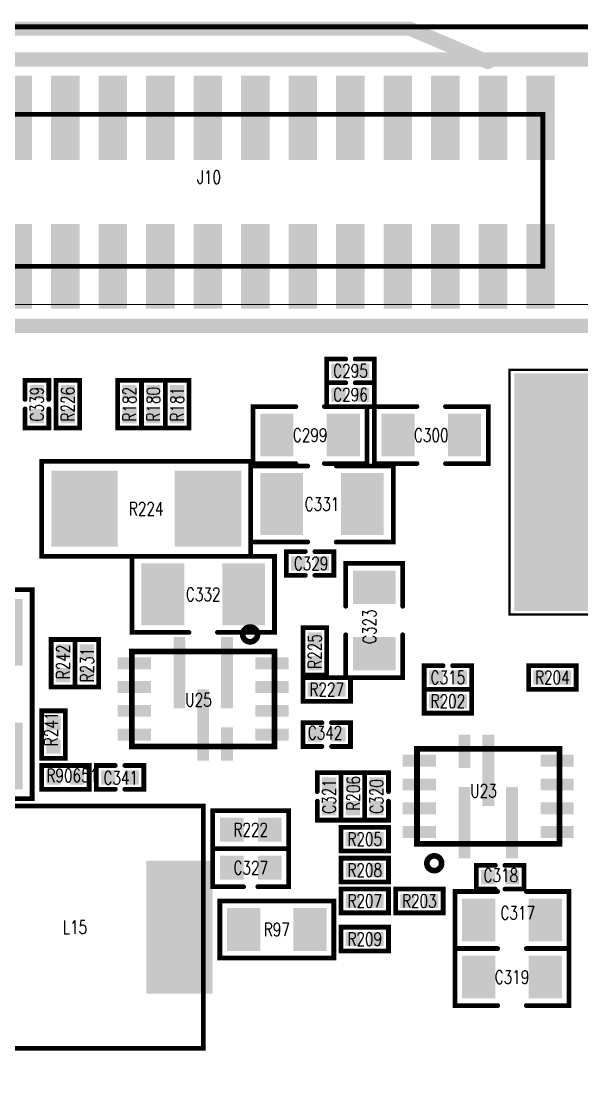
# Model space of a CAD drawing. Extents: x -54.9 to 3.9, y -25.5 to 62.3.
# Drawn here: x -28.43 to -16.64, y 38.97 to 61.6 of the extents above; entities that cross this region are included whole.
import ezdxf
from ezdxf.enums import TextEntityAlignment as Align

# ---------------------------------------------------------------- set-up
doc = ezdxf.new("R2010")
doc.units = 0
doc.linetypes.add('KEEPOUT_00001000$0', pattern=[2, 1, 1])
for name, color, linetype in [('BOARD_OUTLINE_00', 255, 'CONTINUOUS'), ('DRIL_NPLTE_THRU_01', 3, 'CONTINUOUS'), ('DRIL_NPLTE_THRU_02', 176, 'CONTINUOUS'), ('DRIL_NPLTE_THRU_03', 222, 'CONTINUOUS'), ('DRIL_NPLTE_THRU_04', 34, 'CONTINUOUS'), ('DRIL_NPLTE_THRU_05', 171, 'CONTINUOUS'), ('DRIL_NPLTE_THRU_06', 186, 'CONTINUOUS'), ('DRIL_NPLTE_THRU_07', 6, 'CONTINUOUS'), ('DRIL_NPLTE_THRU_08', 2, 'CONTINUOUS'), ('DRIL_PLTE_THRU_01', 3, 'CONTINUOUS'), ('DRIL_PLTE_THRU_02', 176, 'CONTINUOUS'), ('DRIL_PLTE_THRU_03', 222, 'CONTINUOUS'), ('DRIL_PLTE_THRU_04', 34, 'CONTINUOUS'), ('DRIL_PLTE_THRU_05', 171, 'CONTINUOUS'), ('DRIL_PLTE_THRU_06', 186, 'CONTINUOUS'), ('DRIL_PLTE_THRU_07', 6, 'CONTINUOUS'), ('DRIL_PLTE_THRU_08', 2, 'CONTINUOUS'), ('KEEPOUT_01', 4, 'CONTINUOUS'), ('PADS_BOT', 56, 'CONTINUOUS'), ('PADS_INNER', 96, 'CONTINUOUS'), ('PADS_TOP', 96, 'CONTINUOUS'), ('PADS_XR_123', 3, 'CONTINUOUS'), ('PART_NAME_126', 6, 'CONTINUOUS'), ('PART_TOP_2DLINE_00', 254, 'CONTINUOUS'), ('PART_TOP_2DLINE_126', 254, 'CONTINUOUS')]:
    doc.layers.add(name, color=color, linetype=linetype)
doc.styles.add('W0$04', font='simplex', dxfattribs={"width": 0.75})

# ---------------------------------------------------------------- blocks, each defined once
blk = doc.blocks.new('BOARD_1')
at = {"layer": 'BOARD_OUTLINE_00', "const_width": 0.1}
blk.add_lwpolyline([(2.96515, 77.63739, 0.41421356), (-0.03411, 74.63813), (-0.03411, -4.3651, 0.41421356), (2.96515, -7.36436), (52.96851, -7.36436, 0.41421356), (55.96777, -4.3651), (55.96777, 74.63813, 0.41421356), (52.96851, 77.63739)], format="xyb", close=True, dxfattribs=at)
blk = doc.blocks.new('SMOOTH_0$0508')
at = {"const_width": 0.0254}
blk.add_lwpolyline([(-0.0127, 0, 1), (0.0127, 0, 1)], format="xyb", close=True, dxfattribs=at)
blk = doc.blocks.new('PART_BODY_TOP_170')
at = {"layer": 'KEEPOUT_01', "linetype": 'KEEPOUT_00001000$0'}
blk.add_lwpolyline([(-0.75, 2.51), (0.75, 2.51), (0.75, -2.5), (-0.75, -2.5)], close=True, dxfattribs=at)
at = {"layer": 'PART_TOP_2DLINE_126', "const_width": 0.0508}
blk.add_lwpolyline([(-2.75207, 2.572), (2.74793, 2.572), (2.74793, -2.573), (-2.75207, -2.573)], close=True, dxfattribs=at)
at = {"layer": 'PART_TOP_2DLINE_126'}
for p in [(-2.75207, 2.572), (2.74793, 2.572), (-2.75207, -2.573), (2.74793, -2.573)]:
    blk.add_blockref('SMOOTH_0$0508', p, dxfattribs=at)
blk = doc.blocks.new('DRIL_HOLE_0')
blk.add_lwpolyline([(0, 0, 1), (0, 0, 1)], format="xyb", close=True)
blk = doc.blocks.new('PAD_1')
blk.add_lwpolyline([(0, 0, 1), (0, 0, 1)], format="xyb", close=True)
blk = doc.blocks.new('PAD_16')
at = {"const_width": 1.9}
blk.add_lwpolyline([(-2.5, 0), (2.5, 0)], dxfattribs=at)
blk = doc.blocks.new('STK_TOP_427')
at = {"layer": 'DRIL_PLTE_THRU_01'}
blk.add_blockref('DRIL_HOLE_0', (0, 0), dxfattribs=at)
at = {"layer": 'DRIL_PLTE_THRU_02'}
blk.add_blockref('DRIL_HOLE_0', (0, 0), dxfattribs=at)
at = {"layer": 'DRIL_PLTE_THRU_03'}
blk.add_blockref('DRIL_HOLE_0', (0, 0), dxfattribs=at)
at = {"layer": 'DRIL_PLTE_THRU_04'}
blk.add_blockref('DRIL_HOLE_0', (0, 0), dxfattribs=at)
at = {"layer": 'DRIL_PLTE_THRU_05'}
blk.add_blockref('DRIL_HOLE_0', (0, 0), dxfattribs=at)
at = {"layer": 'DRIL_PLTE_THRU_06'}
blk.add_blockref('DRIL_HOLE_0', (0, 0), dxfattribs=at)
at = {"layer": 'DRIL_PLTE_THRU_07'}
blk.add_blockref('DRIL_HOLE_0', (0, 0), dxfattribs=at)
at = {"layer": 'DRIL_PLTE_THRU_08'}
blk.add_blockref('DRIL_HOLE_0', (0, 0), dxfattribs=at)
at = {"layer": 'PADS_BOT'}
blk.add_blockref('PAD_1', (0, 0), dxfattribs=at)
at = {"layer": 'PADS_INNER'}
blk.add_blockref('PAD_1', (0, 0), dxfattribs=at)
at = {"layer": 'PADS_TOP', "rotation": 90}
blk.add_blockref('PAD_16', (0, 0), dxfattribs=at)
blk = doc.blocks.new('SYM_TOP_15')
for name, p in [('STK_TOP_427', (-1.7, 0)), ('STK_TOP_427', (1.7, 0)), ('PART_BODY_TOP_170', (0, 0))]:
    blk.add_blockref(name, p)
blk = doc.blocks.new('PART_TOP_23')
blk.add_blockref('SYM_TOP_15', (0, 0))
at = {"layer": 'PART_NAME_126', "style": 'W0$04', "width": 0.75}
blk.add_text('L14', height=0.28, dxfattribs=at).set_placement((-0.00207, -0.0005), align=Align.MIDDLE_CENTER)
blk = doc.blocks.new('SMOOTH_0$1')
at = {"const_width": 0.05}
blk.add_lwpolyline([(-0.025, 0, 1), (0.025, 0, 1)], format="xyb", close=True, dxfattribs=at)
blk = doc.blocks.new('PART_BODY_TOP_163')
at = {"layer": 'PART_TOP_2DLINE_126', "const_width": 0.1}
for points in [[(-0.3, 0.6), (-1.2, 0.6), (-1.2, -0.6), (-0.3, -0.6)], [(0.3, -0.6), (1.2, -0.6), (1.2, 0.6), (0.3, 0.6)]]:
    blk.add_lwpolyline(points, dxfattribs=at)
at = {"layer": 'PART_TOP_2DLINE_126'}
for p in [(-1.2, 0.6), (-0.3, 0.6), (0.3, 0.6), (1.2, 0.6), (-1.2, -0.6), (-0.3, -0.6), (0.3, -0.6), (1.2, -0.6)]:
    blk.add_blockref('SMOOTH_0$1', p, dxfattribs=at)
blk = doc.blocks.new('PAD_15')
at = {"const_width": 0.7}
blk.add_lwpolyline([(-0.45, 0), (0.45, 0)], dxfattribs=at)
blk = doc.blocks.new('STK_TOP_406')
at = {"layer": 'DRIL_PLTE_THRU_01'}
blk.add_blockref('DRIL_HOLE_0', (0, 0), dxfattribs=at)
at = {"layer": 'DRIL_PLTE_THRU_02'}
blk.add_blockref('DRIL_HOLE_0', (0, 0), dxfattribs=at)
at = {"layer": 'DRIL_PLTE_THRU_03'}
blk.add_blockref('DRIL_HOLE_0', (0, 0), dxfattribs=at)
at = {"layer": 'DRIL_PLTE_THRU_04'}
blk.add_blockref('DRIL_HOLE_0', (0, 0), dxfattribs=at)
at = {"layer": 'DRIL_PLTE_THRU_05'}
blk.add_blockref('DRIL_HOLE_0', (0, 0), dxfattribs=at)
at = {"layer": 'DRIL_PLTE_THRU_06'}
blk.add_blockref('DRIL_HOLE_0', (0, 0), dxfattribs=at)
at = {"layer": 'DRIL_PLTE_THRU_07'}
blk.add_blockref('DRIL_HOLE_0', (0, 0), dxfattribs=at)
at = {"layer": 'DRIL_PLTE_THRU_08'}
blk.add_blockref('DRIL_HOLE_0', (0, 0), dxfattribs=at)
at = {"layer": 'PADS_BOT'}
blk.add_blockref('PAD_1', (0, 0), dxfattribs=at)
at = {"layer": 'PADS_INNER'}
blk.add_blockref('PAD_1', (0, 0), dxfattribs=at)
at = {"layer": 'PADS_TOP', "rotation": 90}
blk.add_blockref('PAD_15', (0, 0), dxfattribs=at)
blk = doc.blocks.new('SYM_TOP_12')
for name, p in [('STK_TOP_406', (-0.7, 0)), ('STK_TOP_406', (0.7, 0)), ('PART_BODY_TOP_163', (0, 0))]:
    blk.add_blockref(name, p)
blk = doc.blocks.new('PART_TOP_39')
blk.add_blockref('SYM_TOP_12', (0, 0))
at = {"layer": 'PART_NAME_126', "style": 'W0$04', "width": 0.75}
blk.add_text('C299', height=0.28, rotation=180, dxfattribs=at).set_placement((0, 0), align=Align.MIDDLE_CENTER)
blk = doc.blocks.new('PART_BODY_TOP_166')
at = {"layer": 'PART_TOP_2DLINE_126', "const_width": 0.1}
blk.add_lwpolyline([(-0.5, 0.25), (0.5, 0.25), (0.5, -0.25), (-0.5, -0.25)], close=True, dxfattribs=at)
at = {"layer": 'PART_TOP_2DLINE_126'}
for p in [(-0.5, 0.25), (0.5, 0.25), (-0.5, -0.25), (0.5, -0.25)]:
    blk.add_blockref('SMOOTH_0$1', p, dxfattribs=at)
blk = doc.blocks.new('PAD_13')
at = {"const_width": 0.3}
blk.add_lwpolyline([(-0.15, 0), (0.15, 0)], dxfattribs=at)
blk = doc.blocks.new('STK_TOP_408')
at = {"layer": 'DRIL_NPLTE_THRU_01'}
blk.add_blockref('DRIL_HOLE_0', (0, 0), dxfattribs=at)
at = {"layer": 'DRIL_NPLTE_THRU_02'}
blk.add_blockref('DRIL_HOLE_0', (0, 0), dxfattribs=at)
at = {"layer": 'DRIL_NPLTE_THRU_03'}
blk.add_blockref('DRIL_HOLE_0', (0, 0), dxfattribs=at)
at = {"layer": 'DRIL_NPLTE_THRU_04'}
blk.add_blockref('DRIL_HOLE_0', (0, 0), dxfattribs=at)
at = {"layer": 'DRIL_NPLTE_THRU_05'}
blk.add_blockref('DRIL_HOLE_0', (0, 0), dxfattribs=at)
at = {"layer": 'DRIL_NPLTE_THRU_06'}
blk.add_blockref('DRIL_HOLE_0', (0, 0), dxfattribs=at)
at = {"layer": 'DRIL_NPLTE_THRU_07'}
blk.add_blockref('DRIL_HOLE_0', (0, 0), dxfattribs=at)
at = {"layer": 'DRIL_NPLTE_THRU_08'}
blk.add_blockref('DRIL_HOLE_0', (0, 0), dxfattribs=at)
at = {"layer": 'PADS_BOT'}
blk.add_blockref('PAD_1', (0, 0), dxfattribs=at)
at = {"layer": 'PADS_INNER'}
blk.add_blockref('PAD_1', (0, 0), dxfattribs=at)
at = {"layer": 'PADS_TOP'}
blk.add_blockref('PAD_13', (0, 0), dxfattribs=at)
blk = doc.blocks.new('SYM_TOP_5')
for name, p in [('PART_BODY_TOP_166', (0, 0)), ('STK_TOP_408', (-0.25, 0)), ('STK_TOP_408', (0.25, 0))]:
    blk.add_blockref(name, p)
blk = doc.blocks.new('PART_TOP_45')
blk.add_blockref('SYM_TOP_5', (0, 0))
at = {"layer": 'PART_NAME_126', "style": 'W0$04', "width": 0.75}
blk.add_text('R207', height=0.28, rotation=180, dxfattribs=at).set_placement((0, 0), align=Align.MIDDLE_CENTER)
blk = doc.blocks.new('PART_TOP_50')
blk.add_blockref('SYM_TOP_12', (0, 0))
at = {"layer": 'PART_NAME_126', "style": 'W0$04', "width": 0.75}
blk.add_text('C300', height=0.28, dxfattribs=at).set_placement((0, 0), align=Align.MIDDLE_CENTER)
blk = doc.blocks.new('PART_BODY_TOP_172')
at = {"layer": 'PART_TOP_2DLINE_126', "const_width": 0.1}
blk.add_lwpolyline([(-1.2, 0.6), (1.2, 0.6), (1.2, -0.6), (-1.2, -0.6)], close=True, dxfattribs=at)
at = {"layer": 'PART_TOP_2DLINE_126'}
for p in [(-1.2, 0.6), (1.2, 0.6), (-1.2, -0.6), (1.2, -0.6)]:
    blk.add_blockref('SMOOTH_0$1', p, dxfattribs=at)
blk = doc.blocks.new('SYM_TOP_25')
for name, p in [('STK_TOP_406', (-0.7, 0)), ('STK_TOP_406', (0.7, 0)), ('PART_BODY_TOP_172', (0, 0))]:
    blk.add_blockref(name, p)
blk = doc.blocks.new('PART_TOP_117')
blk.add_blockref('SYM_TOP_25', (0, 0))
at = {"layer": 'PART_NAME_126', "style": 'W0$04', "width": 0.75}
blk.add_text('R97', height=0.28, dxfattribs=at).set_placement((0, 0), align=Align.MIDDLE_CENTER)
blk = doc.blocks.new('SMOOTH_0$119888')
at = {"const_width": 0.059944}
blk.add_lwpolyline([(-0.029972, 0, 1), (0.029972, 0, 1)], format="xyb", close=True, dxfattribs=at)
blk = doc.blocks.new('PART_BODY_TOP_107')
at = {"layer": 'PART_TOP_2DLINE_00', "const_width": 0.12}
blk.add_lwpolyline([(1, 1.5), (-1, 1.5), (-1, -1.5), (1, -1.5)], close=True, dxfattribs=at)
blk.add_lwpolyline([(-1.251, 1.137, 1), (-1.562, 1.137, 1)], format="xyb", close=True, dxfattribs=at)
at = {"layer": 'PART_TOP_2DLINE_00'}
for p in [(-1, 1.5), (1, 1.5), (-1, -1.5), (1, -1.5)]:
    blk.add_blockref('SMOOTH_0$119888', p, dxfattribs=at)
blk = doc.blocks.new('PAD_22')
at = {"const_width": 0.250012}
blk.add_lwpolyline([(-0.749998, 0), (0.749998, 0)], dxfattribs=at)
blk = doc.blocks.new('STK_TOP_329')
at = {"layer": 'DRIL_PLTE_THRU_01'}
blk.add_blockref('DRIL_HOLE_0', (0, 0), dxfattribs=at)
at = {"layer": 'DRIL_PLTE_THRU_02'}
blk.add_blockref('DRIL_HOLE_0', (0, 0), dxfattribs=at)
at = {"layer": 'DRIL_PLTE_THRU_03'}
blk.add_blockref('DRIL_HOLE_0', (0, 0), dxfattribs=at)
at = {"layer": 'DRIL_PLTE_THRU_04'}
blk.add_blockref('DRIL_HOLE_0', (0, 0), dxfattribs=at)
at = {"layer": 'DRIL_PLTE_THRU_05'}
blk.add_blockref('DRIL_HOLE_0', (0, 0), dxfattribs=at)
at = {"layer": 'DRIL_PLTE_THRU_06'}
blk.add_blockref('DRIL_HOLE_0', (0, 0), dxfattribs=at)
at = {"layer": 'DRIL_PLTE_THRU_07'}
blk.add_blockref('DRIL_HOLE_0', (0, 0), dxfattribs=at)
at = {"layer": 'DRIL_PLTE_THRU_08'}
blk.add_blockref('DRIL_HOLE_0', (0, 0), dxfattribs=at)
at = {"layer": 'PADS_BOT'}
blk.add_blockref('PAD_1', (0, 0), dxfattribs=at)
at = {"layer": 'PADS_INNER'}
blk.add_blockref('PAD_1', (0, 0), dxfattribs=at)
at = {"layer": 'PADS_TOP'}
blk.add_blockref('PAD_22', (0, 0), dxfattribs=at)
blk = doc.blocks.new('PAD_23')
at = {"const_width": 0.25}
blk.add_lwpolyline([(-0.35, 0), (0.35, 0)], dxfattribs=at)
blk = doc.blocks.new('STK_TOP_328')
at = {"layer": 'DRIL_PLTE_THRU_01'}
blk.add_blockref('DRIL_HOLE_0', (0, 0), dxfattribs=at)
at = {"layer": 'DRIL_PLTE_THRU_02'}
blk.add_blockref('DRIL_HOLE_0', (0, 0), dxfattribs=at)
at = {"layer": 'DRIL_PLTE_THRU_03'}
blk.add_blockref('DRIL_HOLE_0', (0, 0), dxfattribs=at)
at = {"layer": 'DRIL_PLTE_THRU_04'}
blk.add_blockref('DRIL_HOLE_0', (0, 0), dxfattribs=at)
at = {"layer": 'DRIL_PLTE_THRU_05'}
blk.add_blockref('DRIL_HOLE_0', (0, 0), dxfattribs=at)
at = {"layer": 'DRIL_PLTE_THRU_06'}
blk.add_blockref('DRIL_HOLE_0', (0, 0), dxfattribs=at)
at = {"layer": 'DRIL_PLTE_THRU_07'}
blk.add_blockref('DRIL_HOLE_0', (0, 0), dxfattribs=at)
at = {"layer": 'DRIL_PLTE_THRU_08'}
blk.add_blockref('DRIL_HOLE_0', (0, 0), dxfattribs=at)
at = {"layer": 'PADS_BOT'}
blk.add_blockref('PAD_1', (0, 0), dxfattribs=at)
at = {"layer": 'PADS_INNER'}
blk.add_blockref('PAD_1', (0, 0), dxfattribs=at)
at = {"layer": 'PADS_TOP', "rotation": 90}
blk.add_blockref('PAD_23', (0, 0), dxfattribs=at)
blk = doc.blocks.new('STK_TOP_330')
at = {"layer": 'DRIL_PLTE_THRU_01'}
blk.add_blockref('DRIL_HOLE_0', (0, 0), dxfattribs=at)
at = {"layer": 'DRIL_PLTE_THRU_02'}
blk.add_blockref('DRIL_HOLE_0', (0, 0), dxfattribs=at)
at = {"layer": 'DRIL_PLTE_THRU_03'}
blk.add_blockref('DRIL_HOLE_0', (0, 0), dxfattribs=at)
at = {"layer": 'DRIL_PLTE_THRU_04'}
blk.add_blockref('DRIL_HOLE_0', (0, 0), dxfattribs=at)
at = {"layer": 'DRIL_PLTE_THRU_05'}
blk.add_blockref('DRIL_HOLE_0', (0, 0), dxfattribs=at)
at = {"layer": 'DRIL_PLTE_THRU_06'}
blk.add_blockref('DRIL_HOLE_0', (0, 0), dxfattribs=at)
at = {"layer": 'DRIL_PLTE_THRU_07'}
blk.add_blockref('DRIL_HOLE_0', (0, 0), dxfattribs=at)
at = {"layer": 'DRIL_PLTE_THRU_08'}
blk.add_blockref('DRIL_HOLE_0', (0, 0), dxfattribs=at)
at = {"layer": 'PADS_BOT'}
blk.add_blockref('PAD_1', (0, 0), dxfattribs=at)
at = {"layer": 'PADS_INNER'}
blk.add_blockref('PAD_1', (0, 0), dxfattribs=at)
at = {"layer": 'PADS_TOP'}
blk.add_blockref('PAD_23', (0, 0), dxfattribs=at)
blk = doc.blocks.new('SYM_TOP_65')
for name, p in [('STK_TOP_328', (-0.75, 1.45)), ('STK_TOP_328', (-0.25, 1.45)), ('STK_TOP_328', (0.25, 1.45)), ('STK_TOP_328', (0.75, 1.45)), ('PART_BODY_TOP_107', (0, 0)), ('STK_TOP_329', (-0.55, 0.5)), ('STK_TOP_330', (0.95, 0.5)), ('STK_TOP_329', (0.55, 0)), ('STK_TOP_329', (-0.55, -0.5)), ('STK_TOP_328', (-0.75, -1.45)), ('STK_TOP_328', (-0.25, -1.45)), ('STK_TOP_328', (0.25, -1.45)), ('STK_TOP_328', (0.75, -1.45))]:
    blk.add_blockref(name, p)
blk = doc.blocks.new('PART_TOP_291')
blk.add_blockref('SYM_TOP_65', (0, 0))
at = {"layer": 'PART_NAME_126', "style": 'W0$04', "width": 0.75}
blk.add_text('U23', height=0.28, rotation=270, dxfattribs=at).set_placement((0.12, 0.1), align=Align.MIDDLE_CENTER)
blk = doc.blocks.new('PART_BODY_TOP_164')
at = {"layer": 'PART_TOP_2DLINE_126', "const_width": 0.1}
for points in [[(-0.1, 0.25), (-0.5, 0.25), (-0.5, -0.25), (-0.1, -0.25)], [(0.1, 0.25), (0.5, 0.25), (0.5, -0.25), (0.1, -0.25)]]:
    blk.add_lwpolyline(points, dxfattribs=at)
at = {"layer": 'PART_TOP_2DLINE_126'}
for p in [(-0.5, 0.25), (-0.1, 0.25), (0.1, 0.25), (0.5, 0.25), (-0.5, -0.25), (-0.1, -0.25), (0.1, -0.25), (0.5, -0.25)]:
    blk.add_blockref('SMOOTH_0$1', p, dxfattribs=at)
blk = doc.blocks.new('SYM_TOP_9')
for name, p in [('PART_BODY_TOP_164', (0, 0)), ('STK_TOP_408', (-0.25, 0)), ('STK_TOP_408', (0.25, 0))]:
    blk.add_blockref(name, p)
blk = doc.blocks.new('PART_TOP_331')
blk.add_blockref('SYM_TOP_9', (0, 0))
at = {"layer": 'PART_NAME_126', "style": 'W0$04', "width": 0.75}
blk.add_text('C315', height=0.28, dxfattribs=at).set_placement((0, 0), align=Align.MIDDLE_CENTER)
blk = doc.blocks.new('PART_TOP_334')
blk.add_blockref('SYM_TOP_9', (0, 0))
at = {"layer": 'PART_NAME_126', "style": 'W0$04', "width": 0.75}
blk.add_text('C320', height=0.28, rotation=180, dxfattribs=at).set_placement((0, 0), align=Align.MIDDLE_CENTER)
blk = doc.blocks.new('PART_TOP_343')
blk.add_blockref('SYM_TOP_9', (0, 0))
at = {"layer": 'PART_NAME_126', "style": 'W0$04', "width": 0.75}
blk.add_text('C296', height=0.28, rotation=180, dxfattribs=at).set_placement((0, 0), align=Align.MIDDLE_CENTER)
blk = doc.blocks.new('PART_TOP_344')
blk.add_blockref('SYM_TOP_9', (0, 0))
at = {"layer": 'PART_NAME_126', "style": 'W0$04', "width": 0.75}
blk.add_text('C295', height=0.28, rotation=180, dxfattribs=at).set_placement((0, 0), align=Align.MIDDLE_CENTER)
blk = doc.blocks.new('PART_TOP_355')
blk.add_blockref('SYM_TOP_9', (0, 0))
at = {"layer": 'PART_NAME_126', "style": 'W0$04', "width": 0.75}
blk.add_text('C339', height=0.28, rotation=180, dxfattribs=at).set_placement((0, 0), align=Align.MIDDLE_CENTER)
blk = doc.blocks.new('PART_TOP_356')
blk.add_blockref('SYM_TOP_9', (0, 0))
at = {"layer": 'PART_NAME_126', "style": 'W0$04', "width": 0.75}
blk.add_text('C329', height=0.28, dxfattribs=at).set_placement((0.02, 0), align=Align.MIDDLE_CENTER)
blk = doc.blocks.new('SMOOTH_0$3')
at = {"const_width": 0.15}
blk.add_lwpolyline([(-0.075, 0, 1), (0.075, 0, 1)], format="xyb", close=True, dxfattribs=at)
blk = doc.blocks.new('PART_BODY_TOP_174')
at = {"layer": 'PART_TOP_2DLINE_126'}
for points, const_width in [([(-3.55, 1.25), (17.5, 1.25), (17.5, -4.35), (-3.55, -4.35)], 0.3), ([(-0.05, 0), (14, 0), (14, -3.2), (-0.05, -3.2)], 0.1)]:
    blk.add_lwpolyline(points, close=True, dxfattribs=dict(at, const_width=const_width))
at = {"layer": 'PART_TOP_2DLINE_126', "const_width": 0.3}
blk.add_lwpolyline([(1.1, -4.3), (2.75, -5), (11.85, -5), (13.15, -4.45)], dxfattribs=at)
at = {"layer": 'PART_TOP_2DLINE_126'}
for name, p in [('SMOOTH_0$3', (-3.55, 1.25)), ('SMOOTH_0$3', (17.5, 1.25)), ('SMOOTH_0$1', (-0.05, 0)), ('SMOOTH_0$1', (14, 0)), ('SMOOTH_0$1', (-0.05, -3.2)), ('SMOOTH_0$1', (14, -3.2)), ('SMOOTH_0$3', (-3.55, -4.35)), ('SMOOTH_0$3', (1.1, -4.3)), ('SMOOTH_0$3', (13.15, -4.45)), ('SMOOTH_0$3', (17.5, -4.35)), ('SMOOTH_0$3', (2.75, -5)), ('SMOOTH_0$3', (11.85, -5))]:
    blk.add_blockref(name, p, dxfattribs=at)
blk = doc.blocks.new('PAD_29')
at = {"const_width": 0.6}
blk.add_lwpolyline([(-0.8875, 0), (0.8875, 0)], dxfattribs=at)
blk = doc.blocks.new('STK_TOP_433')
at = {"layer": 'DRIL_PLTE_THRU_01'}
blk.add_blockref('DRIL_HOLE_0', (0, 0), dxfattribs=at)
at = {"layer": 'DRIL_PLTE_THRU_02'}
blk.add_blockref('DRIL_HOLE_0', (0, 0), dxfattribs=at)
at = {"layer": 'DRIL_PLTE_THRU_03'}
blk.add_blockref('DRIL_HOLE_0', (0, 0), dxfattribs=at)
at = {"layer": 'DRIL_PLTE_THRU_04'}
blk.add_blockref('DRIL_HOLE_0', (0, 0), dxfattribs=at)
at = {"layer": 'DRIL_PLTE_THRU_05'}
blk.add_blockref('DRIL_HOLE_0', (0, 0), dxfattribs=at)
at = {"layer": 'DRIL_PLTE_THRU_06'}
blk.add_blockref('DRIL_HOLE_0', (0, 0), dxfattribs=at)
at = {"layer": 'DRIL_PLTE_THRU_07'}
blk.add_blockref('DRIL_HOLE_0', (0, 0), dxfattribs=at)
at = {"layer": 'DRIL_PLTE_THRU_08'}
blk.add_blockref('DRIL_HOLE_0', (0, 0), dxfattribs=at)
at = {"layer": 'PADS_BOT'}
blk.add_blockref('PAD_1', (0, 0), dxfattribs=at)
at = {"layer": 'PADS_INNER'}
blk.add_blockref('PAD_1', (0, 0), dxfattribs=at)
at = {"layer": 'PADS_TOP', "rotation": 90}
blk.add_blockref('PAD_29', (0, 0), dxfattribs=at)
blk = doc.blocks.new('SYM_TOP_39')
for name, p in [('PART_BODY_TOP_174', (0, 0)), ('STK_TOP_433', (0, 0)), ('STK_TOP_433', (1, 0)), ('STK_TOP_433', (2, 0)), ('STK_TOP_433', (3, 0)), ('STK_TOP_433', (4, 0)), ('STK_TOP_433', (5, 0)), ('STK_TOP_433', (6, 0)), ('STK_TOP_433', (7, 0)), ('STK_TOP_433', (8, 0)), ('STK_TOP_433', (9, 0)), ('STK_TOP_433', (10, 0)), ('STK_TOP_433', (11, 0)), ('STK_TOP_433', (12, 0)), ('STK_TOP_433', (13, 0)), ('STK_TOP_433', (14, 0)), ('STK_TOP_433', (0, -3.125)), ('STK_TOP_433', (1, -3.125)), ('STK_TOP_433', (2, -3.125)), ('STK_TOP_433', (3, -3.125)), ('STK_TOP_433', (4, -3.125)), ('STK_TOP_433', (5, -3.125)), ('STK_TOP_433', (6, -3.125)), ('STK_TOP_433', (7, -3.125)), ('STK_TOP_433', (8, -3.125)), ('STK_TOP_433', (9, -3.125)), ('STK_TOP_433', (10, -3.125)), ('STK_TOP_433', (11, -3.125)), ('STK_TOP_433', (12, -3.125)), ('STK_TOP_433', (13, -3.125)), ('STK_TOP_433', (14, -3.125))]:
    blk.add_blockref(name, p)
blk = doc.blocks.new('PART_TOP_415')
blk.add_blockref('SYM_TOP_39', (0, 0))
at = {"layer": 'PART_NAME_126', "style": 'W0$04', "width": 0.75}
blk.add_text('J10', height=0.28, rotation=180, dxfattribs=at).set_placement((6.975, -1.875), align=Align.MIDDLE_CENTER)
blk = doc.blocks.new('PART_BODY_TOP_173')
at = {"layer": 'PART_TOP_2DLINE_126', "const_width": 0.1}
blk.add_lwpolyline([(-2.7, 2.55), (2.7, 2.55), (2.7, -2.55), (-2.7, -2.55)], close=True, dxfattribs=at)
at = {"layer": 'PART_TOP_2DLINE_126'}
for p in [(-2.7, 2.55), (2.7, 2.55), (-2.7, -2.55), (2.7, -2.55)]:
    blk.add_blockref('SMOOTH_0$1', p, dxfattribs=at)
blk = doc.blocks.new('PAD_33')
at = {"const_width": 1.4}
blk.add_lwpolyline([(-1.4, 0), (1.4, 0)], dxfattribs=at)
blk = doc.blocks.new('STK_TOP_431')
at = {"layer": 'DRIL_PLTE_THRU_01'}
blk.add_blockref('DRIL_HOLE_0', (0, 0), dxfattribs=at)
at = {"layer": 'DRIL_PLTE_THRU_02'}
blk.add_blockref('DRIL_HOLE_0', (0, 0), dxfattribs=at)
at = {"layer": 'DRIL_PLTE_THRU_03'}
blk.add_blockref('DRIL_HOLE_0', (0, 0), dxfattribs=at)
at = {"layer": 'DRIL_PLTE_THRU_04'}
blk.add_blockref('DRIL_HOLE_0', (0, 0), dxfattribs=at)
at = {"layer": 'DRIL_PLTE_THRU_05'}
blk.add_blockref('DRIL_HOLE_0', (0, 0), dxfattribs=at)
at = {"layer": 'DRIL_PLTE_THRU_06'}
blk.add_blockref('DRIL_HOLE_0', (0, 0), dxfattribs=at)
at = {"layer": 'DRIL_PLTE_THRU_07'}
blk.add_blockref('DRIL_HOLE_0', (0, 0), dxfattribs=at)
at = {"layer": 'DRIL_PLTE_THRU_08'}
blk.add_blockref('DRIL_HOLE_0', (0, 0), dxfattribs=at)
at = {"layer": 'PADS_BOT'}
blk.add_blockref('PAD_1', (0, 0), dxfattribs=at)
at = {"layer": 'PADS_INNER'}
blk.add_blockref('PAD_1', (0, 0), dxfattribs=at)
at = {"layer": 'PADS_TOP', "rotation": 90}
blk.add_blockref('PAD_33', (0, 0), dxfattribs=at)
blk = doc.blocks.new('SYM_TOP_43')
for name, p in [('PART_BODY_TOP_173', (0, 0)), ('STK_TOP_431', (-2.2, 0)), ('STK_TOP_431', (2.2, 0))]:
    blk.add_blockref(name, p)
blk = doc.blocks.new('PART_TOP_421')
blk.add_blockref('SYM_TOP_43', (0, 0))
at = {"layer": 'PART_NAME_126', "style": 'W0$04', "width": 0.75}
blk.add_text('L15', height=0.28, rotation=180, dxfattribs=at).set_placement((0, 0), align=Align.MIDDLE_CENTER)
blk = doc.blocks.new('PART_BODY_TOP_165')
at = {"layer": 'PART_TOP_2DLINE_126', "const_width": 0.0254}
blk.add_lwpolyline([(-10.97, 4.84), (10.97, 4.84), (10.97, -31.58), (-10.97, -31.58)], close=True, dxfattribs=at)
blk = doc.blocks.new('SYM_TOP_48')
blk.add_blockref('PART_BODY_TOP_165', (0, 0))
blk = doc.blocks.new('PART_TOP_432')
blk.add_blockref('SYM_TOP_48', (0, 0))
blk = doc.blocks.new('PART_TOP_545')
blk.add_blockref('SYM_TOP_5', (0, 0))
at = {"layer": 'PART_NAME_126', "style": 'W0$04', "width": 0.75}
blk.add_text('R180', height=0.28, dxfattribs=at).set_placement((0, 0), align=Align.MIDDLE_CENTER)
blk = doc.blocks.new('PART_TOP_546')
blk.add_blockref('SYM_TOP_5', (0, 0))
at = {"layer": 'PART_NAME_126', "style": 'W0$04', "width": 0.75}
blk.add_text('R181', height=0.28, dxfattribs=at).set_placement((0, 0), align=Align.MIDDLE_CENTER)
blk = doc.blocks.new('PART_TOP_547')
blk.add_blockref('SYM_TOP_5', (0, 0))
at = {"layer": 'PART_NAME_126', "style": 'W0$04', "width": 0.75}
blk.add_text('R182', height=0.28, dxfattribs=at).set_placement((0, 0), align=Align.MIDDLE_CENTER)
blk = doc.blocks.new('PART_TOP_566')
blk.add_blockref('SYM_TOP_5', (0, 0))
at = {"layer": 'PART_NAME_126', "style": 'W0$04', "width": 0.75}
blk.add_text('R202', height=0.28, dxfattribs=at).set_placement((0, 0), align=Align.MIDDLE_CENTER)
blk = doc.blocks.new('PART_TOP_567')
blk.add_blockref('SYM_TOP_5', (0, 0))
at = {"layer": 'PART_NAME_126', "style": 'W0$04', "width": 0.75}
blk.add_text('R203', height=0.28, dxfattribs=at).set_placement((0, 0), align=Align.MIDDLE_CENTER)
blk = doc.blocks.new('PART_TOP_568')
blk.add_blockref('SYM_TOP_5', (0, 0))
at = {"layer": 'PART_NAME_126', "style": 'W0$04', "width": 0.75}
blk.add_text('R204', height=0.28, rotation=180, dxfattribs=at).set_placement((0, 0), align=Align.MIDDLE_CENTER)
blk = doc.blocks.new('PART_TOP_569')
blk.add_blockref('SYM_TOP_5', (0, 0))
at = {"layer": 'PART_NAME_126', "style": 'W0$04', "width": 0.75}
blk.add_text('R205', height=0.28, rotation=180, dxfattribs=at).set_placement((0, 0), align=Align.MIDDLE_CENTER)
blk = doc.blocks.new('PART_TOP_571')
blk.add_blockref('SYM_TOP_5', (0, 0))
at = {"layer": 'PART_NAME_126', "style": 'W0$04', "width": 0.75}
blk.add_text('R209', height=0.28, rotation=180, dxfattribs=at).set_placement((0, 0), align=Align.MIDDLE_CENTER)
blk = doc.blocks.new('PART_TOP_581')
blk.add_blockref('SYM_TOP_5', (0, 0))
at = {"layer": 'PART_NAME_126', "style": 'W0$04', "width": 0.75}
blk.add_text('R208', height=0.28, rotation=180, dxfattribs=at).set_placement((0, 0), align=Align.MIDDLE_CENTER)
blk = doc.blocks.new('PART_TOP_601')
blk.add_blockref('SYM_TOP_5', (0, 0))
at = {"layer": 'PART_NAME_126', "style": 'W0$04', "width": 0.75}
blk.add_text('R226', height=0.28, rotation=180, dxfattribs=at).set_placement((0, 0), align=Align.MIDDLE_CENTER)
blk = doc.blocks.new('PART_TOP_604')
blk.add_blockref('SYM_TOP_5', (0, 0))
at = {"layer": 'PART_NAME_126', "style": 'W0$04', "width": 0.75}
blk.add_text('R227', height=0.28, rotation=180, dxfattribs=at).set_placement((0, 0), align=Align.MIDDLE_CENTER)
blk = doc.blocks.new('PART_TOP_615')
blk.add_blockref('SYM_TOP_5', (0, 0))
at = {"layer": 'PART_NAME_126', "style": 'W0$04', "width": 0.75}
blk.add_text('R242', height=0.28, rotation=180, dxfattribs=at).set_placement((-0.03, 0), align=Align.MIDDLE_CENTER)
blk = doc.blocks.new('PART_TOP_616')
blk.add_blockref('SYM_TOP_5', (0, 0))
at = {"layer": 'PART_NAME_126', "style": 'W0$04', "width": 0.75}
blk.add_text('R225', height=0.28, dxfattribs=at).set_placement((0, 0), align=Align.MIDDLE_CENTER)
blk = doc.blocks.new('PART_BODY_TOP_168')
at = {"layer": 'PART_TOP_2DLINE_126', "const_width": 0.1}
blk.add_lwpolyline([(2.2, -1), (2.2, 1), (-2.2, 1), (-2.2, -1)], close=True, dxfattribs=at)
at = {"layer": 'PART_TOP_2DLINE_126'}
for p in [(-2.2, 1), (2.2, 1), (-2.2, -1), (2.2, -1)]:
    blk.add_blockref('SMOOTH_0$1', p, dxfattribs=at)
blk = doc.blocks.new('PAD_43')
at = {"const_width": 1.4}
blk.add_lwpolyline([(-0.8, 0), (0.8, 0)], dxfattribs=at)
blk = doc.blocks.new('STK_TOP_423')
at = {"layer": 'DRIL_PLTE_THRU_01'}
blk.add_blockref('DRIL_HOLE_0', (0, 0), dxfattribs=at)
at = {"layer": 'DRIL_PLTE_THRU_02'}
blk.add_blockref('DRIL_HOLE_0', (0, 0), dxfattribs=at)
at = {"layer": 'DRIL_PLTE_THRU_03'}
blk.add_blockref('DRIL_HOLE_0', (0, 0), dxfattribs=at)
at = {"layer": 'DRIL_PLTE_THRU_04'}
blk.add_blockref('DRIL_HOLE_0', (0, 0), dxfattribs=at)
at = {"layer": 'DRIL_PLTE_THRU_05'}
blk.add_blockref('DRIL_HOLE_0', (0, 0), dxfattribs=at)
at = {"layer": 'DRIL_PLTE_THRU_06'}
blk.add_blockref('DRIL_HOLE_0', (0, 0), dxfattribs=at)
at = {"layer": 'DRIL_PLTE_THRU_07'}
blk.add_blockref('DRIL_HOLE_0', (0, 0), dxfattribs=at)
at = {"layer": 'DRIL_PLTE_THRU_08'}
blk.add_blockref('DRIL_HOLE_0', (0, 0), dxfattribs=at)
at = {"layer": 'PADS_BOT'}
blk.add_blockref('PAD_1', (0, 0), dxfattribs=at)
at = {"layer": 'PADS_INNER'}
blk.add_blockref('PAD_1', (0, 0), dxfattribs=at)
at = {"layer": 'PADS_TOP', "rotation": 90}
blk.add_blockref('PAD_43', (0, 0), dxfattribs=at)
at = {"layer": 'PADS_XR_123', "rotation": 90}
blk.add_blockref('PAD_43', (0, 0), dxfattribs=at)
blk = doc.blocks.new('SYM_TOP_52')
for name, p in [('STK_TOP_423', (-1.3, 0)), ('STK_TOP_423', (1.3, 0)), ('PART_BODY_TOP_168', (0, 0))]:
    blk.add_blockref(name, p)
blk = doc.blocks.new('PART_TOP_628')
blk.add_blockref('SYM_TOP_52', (0, 0))
at = {"layer": 'PART_NAME_126', "style": 'W0$04', "width": 0.75}
blk.add_text('R223', height=0.28, rotation=180, dxfattribs=at).set_placement((0, 0), align=Align.MIDDLE_CENTER)
blk = doc.blocks.new('PART_TOP_629')
blk.add_blockref('SYM_TOP_52', (0, 0))
at = {"layer": 'PART_NAME_126', "style": 'W0$04', "width": 0.75}
blk.add_text('R224', height=0.28, rotation=180, dxfattribs=at).set_placement((0, 0), align=Align.MIDDLE_CENTER)
blk = doc.blocks.new('PART_TOP_654')
blk.add_blockref('SYM_TOP_12', (0, 0))
at = {"layer": 'PART_NAME_126', "style": 'W0$04', "width": 0.75}
blk.add_text('C317', height=0.28, dxfattribs=at).set_placement((0.12, 0.15), align=Align.MIDDLE_CENTER)
blk = doc.blocks.new('PART_BODY_TOP_175')
at = {"layer": 'PART_TOP_2DLINE_126', "const_width": 0.1}
for points in [[(-0.15, 0.4), (-0.8, 0.4), (-0.8, -0.4), (-0.15, -0.4)], [(0.15, -0.4), (0.8, -0.4), (0.8, 0.4), (0.15, 0.4)]]:
    blk.add_lwpolyline(points, dxfattribs=at)
at = {"layer": 'PART_TOP_2DLINE_126'}
for p in [(-0.8, 0.4), (-0.15, 0.4), (0.15, 0.4), (0.8, 0.4), (-0.8, -0.4), (-0.15, -0.4), (0.15, -0.4), (0.8, -0.4)]:
    blk.add_blockref('SMOOTH_0$1', p, dxfattribs=at)
blk = doc.blocks.new('PAD_19')
at = {"const_width": 0.5}
blk.add_lwpolyline([(-0.25, 0), (0.25, 0)], dxfattribs=at)
blk = doc.blocks.new('STK_TOP_435')
at = {"layer": 'DRIL_PLTE_THRU_01'}
blk.add_blockref('DRIL_HOLE_0', (0, 0), dxfattribs=at)
at = {"layer": 'DRIL_PLTE_THRU_02'}
blk.add_blockref('DRIL_HOLE_0', (0, 0), dxfattribs=at)
at = {"layer": 'DRIL_PLTE_THRU_03'}
blk.add_blockref('DRIL_HOLE_0', (0, 0), dxfattribs=at)
at = {"layer": 'DRIL_PLTE_THRU_04'}
blk.add_blockref('DRIL_HOLE_0', (0, 0), dxfattribs=at)
at = {"layer": 'DRIL_PLTE_THRU_05'}
blk.add_blockref('DRIL_HOLE_0', (0, 0), dxfattribs=at)
at = {"layer": 'DRIL_PLTE_THRU_06'}
blk.add_blockref('DRIL_HOLE_0', (0, 0), dxfattribs=at)
at = {"layer": 'DRIL_PLTE_THRU_07'}
blk.add_blockref('DRIL_HOLE_0', (0, 0), dxfattribs=at)
at = {"layer": 'DRIL_PLTE_THRU_08'}
blk.add_blockref('DRIL_HOLE_0', (0, 0), dxfattribs=at)
at = {"layer": 'PADS_BOT'}
blk.add_blockref('PAD_1', (0, 0), dxfattribs=at)
at = {"layer": 'PADS_INNER'}
blk.add_blockref('PAD_1', (0, 0), dxfattribs=at)
at = {"layer": 'PADS_TOP'}
blk.add_blockref('PAD_19', (0, 0), dxfattribs=at)
blk = doc.blocks.new('SYM_TOP_7')
for name, p in [('STK_TOP_435', (-0.4, 0)), ('PART_BODY_TOP_175', (0, 0)), ('STK_TOP_435', (0.4, 0))]:
    blk.add_blockref(name, p)
blk = doc.blocks.new('PART_TOP_655')
blk.add_blockref('SYM_TOP_7', (0, 0))
at = {"layer": 'PART_NAME_126', "style": 'W0$04', "width": 0.75}
blk.add_text('C327', height=0.28, rotation=180, dxfattribs=at).set_placement((0, 0), align=Align.MIDDLE_CENTER)
blk = doc.blocks.new('PART_TOP_656')
blk.add_blockref('SYM_TOP_12', (0, 0))
at = {"layer": 'PART_NAME_126', "style": 'W0$04', "width": 0.75}
blk.add_text('C319', height=0.28, dxfattribs=at).set_placement((0, 0), align=Align.MIDDLE_CENTER)
blk = doc.blocks.new('PART_TOP_657')
blk.add_blockref('SYM_TOP_12', (0, 0))
at = {"layer": 'PART_NAME_126', "style": 'W0$04', "width": 0.75}
blk.add_text('C323', height=0.28, dxfattribs=at).set_placement((-0.13, 0.1), align=Align.MIDDLE_CENTER)
blk = doc.blocks.new('PART_BODY_TOP_169')
at = {"layer": 'PART_TOP_2DLINE_126', "const_width": 0.1}
for points in [[(-0.3, 0.8), (-1.5, 0.8), (-1.5, -0.8), (-0.3, -0.8)], [(0.3, 0.8), (1.5, 0.8), (1.5, -0.8), (0.3, -0.8)]]:
    blk.add_lwpolyline(points, dxfattribs=at)
at = {"layer": 'PART_TOP_2DLINE_126'}
for p in [(-1.5, 0.8), (-0.3, 0.8), (0.3, 0.8), (1.5, 0.8), (-1.5, -0.8), (-0.3, -0.8), (0.3, -0.8), (1.5, -0.8)]:
    blk.add_blockref('SMOOTH_0$1', p, dxfattribs=at)
blk = doc.blocks.new('PAD_24')
at = {"const_width": 0.9}
blk.add_lwpolyline([(-0.65, 0), (0.65, 0)], dxfattribs=at)
blk = doc.blocks.new('STK_TOP_425')
at = {"layer": 'DRIL_PLTE_THRU_01'}
blk.add_blockref('DRIL_HOLE_0', (0, 0), dxfattribs=at)
at = {"layer": 'DRIL_PLTE_THRU_02'}
blk.add_blockref('DRIL_HOLE_0', (0, 0), dxfattribs=at)
at = {"layer": 'DRIL_PLTE_THRU_03'}
blk.add_blockref('DRIL_HOLE_0', (0, 0), dxfattribs=at)
at = {"layer": 'DRIL_PLTE_THRU_04'}
blk.add_blockref('DRIL_HOLE_0', (0, 0), dxfattribs=at)
at = {"layer": 'DRIL_PLTE_THRU_05'}
blk.add_blockref('DRIL_HOLE_0', (0, 0), dxfattribs=at)
at = {"layer": 'DRIL_PLTE_THRU_06'}
blk.add_blockref('DRIL_HOLE_0', (0, 0), dxfattribs=at)
at = {"layer": 'DRIL_PLTE_THRU_07'}
blk.add_blockref('DRIL_HOLE_0', (0, 0), dxfattribs=at)
at = {"layer": 'DRIL_PLTE_THRU_08'}
blk.add_blockref('DRIL_HOLE_0', (0, 0), dxfattribs=at)
at = {"layer": 'PADS_BOT'}
blk.add_blockref('PAD_1', (0, 0), dxfattribs=at)
at = {"layer": 'PADS_INNER'}
blk.add_blockref('PAD_1', (0, 0), dxfattribs=at)
at = {"layer": 'PADS_TOP', "rotation": 90}
blk.add_blockref('PAD_24', (0, 0), dxfattribs=at)
blk = doc.blocks.new('SYM_TOP_35')
for name, p in [('STK_TOP_425', (-0.85, 0)), ('STK_TOP_425', (0.85, 0)), ('PART_BODY_TOP_169', (0, 0))]:
    blk.add_blockref(name, p)
blk = doc.blocks.new('PART_TOP_659')
blk.add_blockref('SYM_TOP_35', (0, 0))
at = {"layer": 'PART_NAME_126', "style": 'W0$04', "width": 0.75}
blk.add_text('C332', height=0.28, rotation=180, dxfattribs=at).set_placement((0, 0), align=Align.MIDDLE_CENTER)
blk = doc.blocks.new('PART_TOP_668')
blk.add_blockref('SYM_TOP_9', (0, 0))
at = {"layer": 'PART_NAME_126', "style": 'W0$04', "width": 0.75}
blk.add_text('C321', height=0.28, rotation=180, dxfattribs=at).set_placement((0, 0), align=Align.MIDDLE_CENTER)
blk = doc.blocks.new('PART_TOP_669')
blk.add_blockref('SYM_TOP_35', (0, 0))
at = {"layer": 'PART_NAME_126', "style": 'W0$04', "width": 0.75}
blk.add_text('C331', height=0.28, dxfattribs=at).set_placement((0, 0), align=Align.MIDDLE_CENTER)
blk = doc.blocks.new('PART_BODY_TOP_176')
at = {"layer": 'PART_TOP_2DLINE_126', "const_width": 0.1}
blk.add_lwpolyline([(-0.8, 0.4), (0.8, 0.4), (0.8, -0.4), (-0.8, -0.4)], close=True, dxfattribs=at)
at = {"layer": 'PART_TOP_2DLINE_126'}
for p in [(-0.8, 0.4), (0.8, 0.4), (-0.8, -0.4), (0.8, -0.4)]:
    blk.add_blockref('SMOOTH_0$1', p, dxfattribs=at)
blk = doc.blocks.new('SYM_TOP_27')
for name, p in [('STK_TOP_435', (-0.4, 0)), ('PART_BODY_TOP_176', (0, 0)), ('STK_TOP_435', (0.4, 0))]:
    blk.add_blockref(name, p)
blk = doc.blocks.new('PART_TOP_671')
blk.add_blockref('SYM_TOP_27', (0, 0))
at = {"layer": 'PART_NAME_126', "style": 'W0$04', "width": 0.75}
blk.add_text('R222', height=0.28, dxfattribs=at).set_placement((0, 0), align=Align.MIDDLE_CENTER)
blk = doc.blocks.new('PART_BODY_TOP_223')
at = {"layer": 'PART_TOP_2DLINE_00', "const_width": 0.12}
blk.add_lwpolyline([(1, 1.5), (-1, 1.5), (-1, -1.5), (1, -1.5)], close=True, dxfattribs=at)
blk.add_lwpolyline([(-1.201, 0.987, 1), (-1.512, 0.987, 1)], format="xyb", close=True, dxfattribs=at)
at = {"layer": 'PART_TOP_2DLINE_00'}
for p in [(-1, 1.5), (1, 1.5), (-1, -1.5), (1, -1.5)]:
    blk.add_blockref('SMOOTH_0$119888', p, dxfattribs=at)
blk = doc.blocks.new('SYM_TOP_78')
for name, p in [('STK_TOP_328', (-0.75, 1.45)), ('STK_TOP_328', (-0.25, 1.45)), ('STK_TOP_328', (0.25, 1.45)), ('STK_TOP_328', (0.75, 1.45)), ('PART_BODY_TOP_223', (0, 0)), ('STK_TOP_329', (-0.55, 0.5)), ('STK_TOP_330', (0.95, 0.5)), ('STK_TOP_329', (0.55, 0)), ('STK_TOP_329', (-0.55, -0.5)), ('STK_TOP_328', (-0.75, -1.45)), ('STK_TOP_328', (-0.25, -1.45)), ('STK_TOP_328', (0.25, -1.45)), ('STK_TOP_328', (0.75, -1.45))]:
    blk.add_blockref(name, p)
blk = doc.blocks.new('PART_TOP_672')
blk.add_blockref('SYM_TOP_78', (0, 0))
at = {"layer": 'PART_NAME_126', "style": 'W0$04', "width": 0.75}
blk.add_text('U25', height=0.28, rotation=90, dxfattribs=at).set_placement((0.02, -0.1), align=Align.MIDDLE_CENTER)
blk = doc.blocks.new('PART_TOP_677')
blk.add_blockref('SYM_TOP_9', (0, 0))
at = {"layer": 'PART_NAME_126', "style": 'W0$04', "width": 0.75}
blk.add_text('C318', height=0.28, dxfattribs=at).set_placement((-0.35, -0.1))
blk = doc.blocks.new('PART_TOP_681')
blk.add_blockref('SYM_TOP_9', (0, 0))
at = {"layer": 'PART_NAME_126', "style": 'W0$04', "width": 0.75}
blk.add_text('C341', height=0.28, dxfattribs=at).set_placement((-0.35, -0.15))
blk = doc.blocks.new('PART_TOP_682')
blk.add_blockref('SYM_TOP_9', (0, 0))
at = {"layer": 'PART_NAME_126', "style": 'W0$04', "width": 0.75}
blk.add_text('C342', height=0.28, dxfattribs=at).set_placement((-0.4, -0.1))
blk = doc.blocks.new('PART_TOP_701')
blk.add_blockref('SYM_TOP_5', (0, 0))
at = {"layer": 'PART_NAME_126', "style": 'W0$04', "width": 0.75}
blk.add_text('R206', height=0.28, dxfattribs=at).set_placement((-0.3, -0.15))
blk = doc.blocks.new('PART_TOP_702')
blk.add_blockref('SYM_TOP_5', (0, 0))
at = {"layer": 'PART_NAME_126', "style": 'W0$04', "width": 0.75}
blk.add_text('R231', height=0.28, dxfattribs=at).set_placement((-0.4, -0.15))
blk = doc.blocks.new('PART_TOP_821')
blk.add_blockref('SYM_TOP_5', (0, 0))
at = {"layer": 'PART_NAME_126', "style": 'W0$04', "width": 0.75}
blk.add_text('R241', height=0.28, dxfattribs=at).set_placement((0.12, 0.05), align=Align.MIDDLE_CENTER)
blk = doc.blocks.new('PART_TOP_822')
blk.add_blockref('SYM_TOP_5', (0, 0))
at = {"layer": 'PART_NAME_126', "style": 'W0$04', "width": 0.75}
blk.add_text('R90651', height=0.28, dxfattribs=at).set_placement((-0.4, -0.1))

msp = doc.modelspace()

# ---------------------------------------------------------------- block references
for name, p, rotation in [('PART_TOP_415', (-17.502, 56.449), 180), ('PART_TOP_432', (-38.091, 44.676), 90), ('PART_TOP_344', (-21.5, 54.25), 180), ('PART_TOP_355', (-28.1, 53.55), 270), ('PART_TOP_601', (-27.45, 53.55), 270), ('PART_TOP_547', (-26.15, 53.55), 90), ('PART_TOP_545', (-25.65, 53.55), 90), ('PART_TOP_546', (-25.15, 53.55), 90), ('PART_TOP_343', (-21.5, 53.75), 180), ('PART_TOP_39', (-22.35, 52.9), 180), ('PART_TOP_629', (-25.8, 51.35), 180), ('PART_TOP_659', (-24.6, 49.55), 180), ('PART_TOP_657', (-21, 49), 90), ('PART_TOP_628', (-29.2, 47.45), 270), ('PART_TOP_672', (-24.6, 47.35), 270), ('PART_TOP_616', (-22.25, 48.35), 90), ('PART_TOP_615', (-27.55, 48.1), 270), ('PART_TOP_702', (-27.05, 48.1), 90), ('PART_TOP_568', (-17.25, 47.8), 180), ('PART_TOP_604', (-22, 47.55), 180), ('PART_TOP_821', (-27.75, 46.6), 90), ('PART_TOP_291', (-18.6, 45.3), 90), ('PART_TOP_668', (-21.95, 45.3), 270), ('PART_TOP_701', (-21.45, 45.3), 90), ('PART_TOP_334', (-20.95, 45.3), 270), ('PART_TOP_421', (-27.3, 42.55), 180), ('PART_TOP_569', (-21.2, 44.4), 180), ('PART_TOP_655', (-23.6, 43.8), 180), ('PART_TOP_581', (-21.2, 43.75), 180), ('PART_TOP_45', (-21.2, 43.1), 180), ('PART_TOP_571', (-21.2, 42.3), 180)]:
    msp.add_blockref(name, p, dxfattribs=dict(rotation=rotation))
for name, p in [('BOARD_1', (-52.45, -16.15)), ('PART_TOP_23', (-15.4, 51.7)), ('PART_TOP_50', (-19.8, 52.9)), ('PART_TOP_669', (-22.1, 51.45)), ('PART_TOP_356', (-22.35, 50.2)), ('PART_TOP_331', (-19.45, 47.8)), ('PART_TOP_566', (-19.45, 47.3)), ('PART_TOP_682', (-22, 46.6)), ('PART_TOP_822', (-27.5, 45.7)), ('PART_TOP_681', (-26.35, 45.7)), ('PART_TOP_671', (-23.6, 44.6)), ('PART_TOP_677', (-18.35, 43.6)), ('PART_TOP_654', (-18.1, 42.7)), ('PART_TOP_117', (-23.05, 42.5)), ('PART_TOP_567', (-20.05, 43.1)), ('PART_TOP_656', (-18.1, 41.5))]:
    msp.add_blockref(name, p)

doc.saveas('drawing.dxf')
